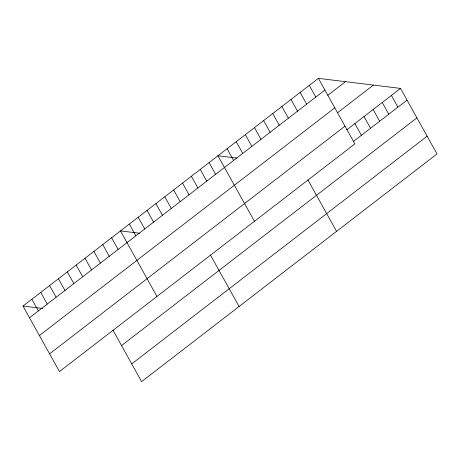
<?xml version="1.0" encoding="UTF-8"?>
<svg xmlns="http://www.w3.org/2000/svg" width="460" height="460" viewBox="0 0 460 460"><rect width="100%" height="100%" fill="white"/><g stroke="black" fill="none" stroke-linecap="round" stroke-linejoin="round"><path stroke-width="0.69" d="M318.395 78.355L354.873 143.888L59.478 371.594L23 306.061L318.395 78.355L400.522 88.406L437 153.939L141.605 381.645L112.965 330.182M29.515 317.762L324.909 90.062M327.773 95.335L345.494 81.673M39.405 335.53L334.799 107.824M337.439 112.826L373.422 85.088M49.588 353.832L344.983 126.126M346.817 129.806L400.522 88.406M353.332 141.513L407.037 100.113M121.532 345.581L416.927 117.875M131.721 363.883L427.116 136.177M236.934 158.096L217.959 155.773L254.437 221.306M139.455 233.237L120.48 230.914L156.958 296.453M23 306.061L42.648 308.464M391.391 95.444L397.911 107.151M382.266 102.482L388.78 114.189M373.135 109.52L379.649 121.227M364.004 116.558L370.518 128.265M354.873 123.596L361.387 135.303M309.264 85.393L315.778 97.1M300.133 92.431L306.647 104.138M291.002 99.469L297.516 111.176M281.871 106.507L288.391 118.214M272.745 113.545L279.26 125.252M307.924 179.9L336.565 231.363M263.614 120.583L270.129 132.29M254.483 127.621L260.998 139.328M245.352 134.659L251.867 146.366M236.221 141.697L242.736 153.404M227.09 148.735L233.605 160.442M209.099 162.604L215.613 174.311M200.238 169.435L206.753 181.142M191.377 176.266L197.892 187.973M182.511 183.097L189.031 194.804M210.444 255.041L239.085 306.504M173.65 189.928L180.165 201.635M164.789 196.759L171.304 208.466M155.928 203.59L162.443 215.297M147.068 210.421L153.583 222.128M138.201 217.252L144.722 228.959M129.34 224.083L135.855 235.79M111.619 237.745L118.134 249.452M102.758 244.576L109.273 256.283M93.897 251.407L100.412 263.114M85.031 258.238L91.546 269.945M76.17 265.075L82.685 276.776M67.309 271.906L73.824 283.607M58.449 278.737L64.963 290.438M49.588 285.568L56.103 297.269M40.721 292.399L47.242 304.1M31.861 299.23L38.375 310.931"/></g></svg>
